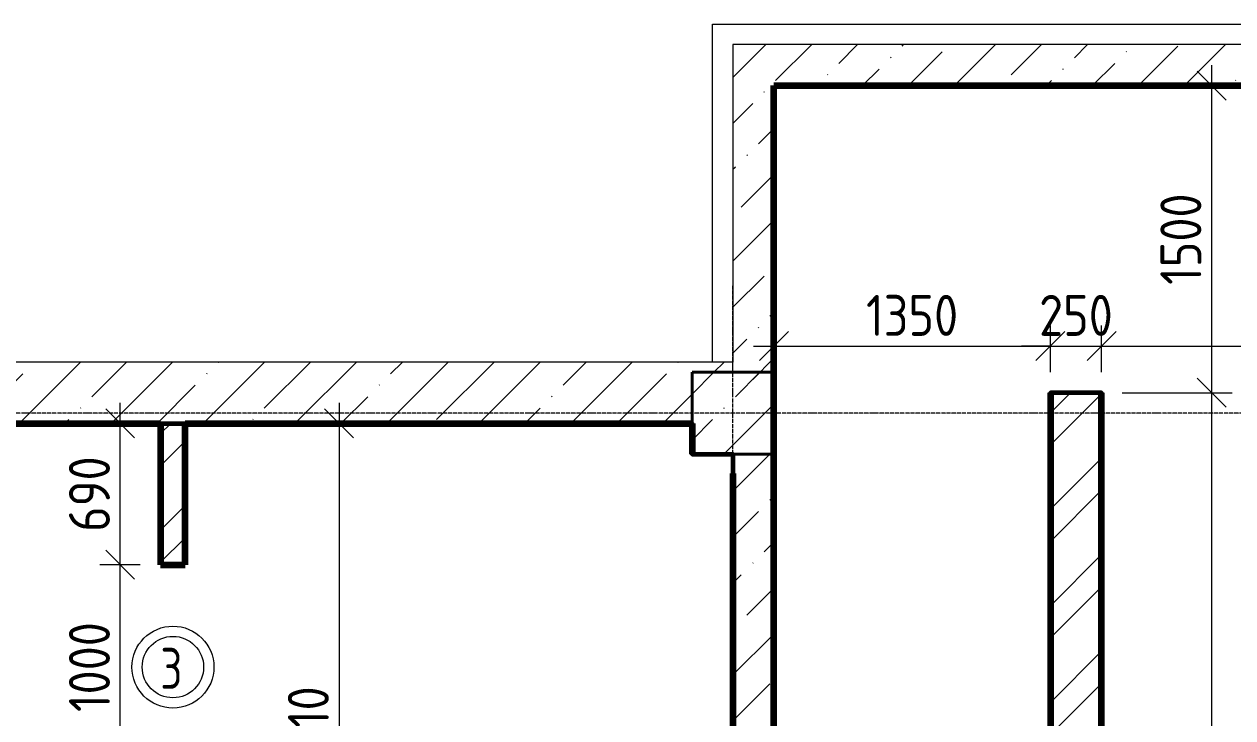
# Model space of a CAD drawing. Header units: millimetres. Extents: x -56773 to 221258, y -262288 to 26541.
# Drawn here: x 5338 to 11241, y 7917 to 11305 of the extents above; entities that cross this region are included whole.
import ezdxf

# ---------------------------------------------------------------- set-up
doc = ezdxf.new("R2010")
doc.units = ezdxf.units.MM
doc.linetypes.add('ADSK_Линия сетки', pattern=[25, 20, -2.5, 0, -2.5])
for name, color, linetype, lineweight in [('3.1 Штукатурка для инвесторов', 5, 'Continuous', 60), ('3.2) Штук 4 вып Сентябрь', 162, 'Continuous', 120), ('4.3)Шпакл баз сент инв подв и 1 эт', 6, 'Continuous', 60), ('Марки дверей', 7, 'Continuous', 20), ('Несущие колонны', 7, 'Continuous', 18), ('Оси', 7, 'Continuous', 9), ('Перекрытие', 7, 'Continuous', 18), ('Размеры', 7, 'Continuous', 9), ('Стены внутренние', 7, 'Continuous', 18), ('Стены наружные', 7, 'Continuous', 18), ('Стены штриховка', 7, 'Continuous', 9)]:
    doc.layers.add(name, color=color, linetype=linetype, lineweight=lineweight)
doc.styles.add('GOST Common_3', font='', dxfattribs={"width": 0.9, "height": 200})
doc.styles.add('GOST Common_B', font='', dxfattribs={"width": 0.8, "height": 200})
doc.styles.get('GOST Common_3').set_extended_font_data('GOST Common')
doc.styles.get('GOST Common_B').set_extended_font_data('GOST Common', bold=True)
doc.dimstyles.new('ADSK_Основной_2_0', dxfattribs={"dimscale": 304.8, "dimtxt": 201.142999, "dimasz": 0.463911, "dimexe": 0.328084, "dimexo": 0.328084, "dimgap": 0.164042, "dimtad": 1, "dimdec": 3, "dimrnd": 0.001, "dimdsep": 46, "dimtxsty": 'GOST Common_3', "dimblk1": 'OBLIQUE', "dimblk2": 'OBLIQUE', "dimsah": 1, "dimcen": 0.09, "dimdle": 0.328084, "dimazin": 2, "dimtfac": 1, "dimtdec": 4, "dimtix": 1, "dimtmove": 0, "dimatfit": 3, "dimfxl": 1, "dimtvp": 1, "dimtolj": 1, "dimtzin": 0, "dimlwd": 20, "dimlwe": 20, "dimarcsym": 2})
doc.dimstyles.new('ADSK_Основной_2_0_2', dxfattribs={"dimscale": 304.8, "dimtxt": 201.142999, "dimasz": 0.463911, "dimexe": 0.328084, "dimexo": 0.328084, "dimgap": 0.164042, "dimtad": 1, "dimdec": 3, "dimrnd": 0.001, "dimdsep": 46, "dimtxsty": 'GOST Common_3', "dimblk1": 'OBLIQUE', "dimblk2": 'OBLIQUE', "dimsah": 1, "dimcen": 0.09, "dimdle": 0.328084, "dimazin": 2, "dimtfac": 1, "dimtdec": 4, "dimtix": 1, "dimtmove": 0, "dimatfit": 3, "dimfxl": 1, "dimtvp": 1, "dimtolj": 1, "dimtzin": 0, "dimlwd": 20, "dimlwe": 20, "dimarcsym": 2})
pattern_1 = [(45, (0, 0), (84.1903, 308.6967), [396.875, -79.375, 3.353, -76.022])]
pattern_2 = [(45, (0, 0), (-224.5064, 224.5064), []), (45, (224.5, 0), (-224.5064, 224.5064), [396.875, -79.375, 3.353, -76.022])]
pattern_3 = [(45, (0, 0), (-235.732, 235.732), []), (45, (157.15, 0), (-235.732, 235.732), [])]

# ---------------------------------------------------------------- blocks, each defined once
blk = doc.blocks.new('ADSK_КолоннаЖБ_Прямоугольная - 400x400 мм-1809659-Кладочный план подвала')
at = {"layer": 'Несущие колонны', "lineweight": 40}
for p, q in [((-200, 200), (200, 200)), ((-200, -200), (-200, 200)), ((200, 200), (200, -200)), ((200, -200), (-200, -200))]:
    blk.add_line(p, q, dxfattribs=at)
blk = doc.blocks.new('_Oblique')
at = {"color": 0, "linetype": 'ByBlock', "lineweight": -2}
blk.add_line((-0.5, -0.5), (0.5, 0.5), dxfattribs=at)
blk = doc.blocks.new('DIMBLOCK40-Кладочный план подвала')
at = {"layer": 'Defpoints', "color": 0, "lineweight": 25, "transparency": 16777216}
for p in [(5807.3, 8665), (6005, 8665), (6005, 7665)]:
    blk.add_point(p, dxfattribs=at)
at = {"layer": 'Размеры', "color": 0, "lineweight": 20, "transparency": 16777216}
for p, q in [((5807.3, 7565), (5807.3, 8765)), ((5905, 8665), (5707.3, 8665)), ((5905, 7665), (5707.3, 7665))]:
    blk.add_line(p, q, dxfattribs=at)
at = {"layer": 'Размеры', "color": 0, "lineweight": 20, "transparency": 16777216, "xscale": 141.4, "yscale": 141.4, "zscale": 141.4}
for p, rotation in [((5807.3, 8665), 90), ((5807.3, 7665), 270)]:
    blk.add_blockref('_Oblique', p, dxfattribs=dict(at, rotation=rotation))
at = {"layer": 'Размеры', "color": 0, "lineweight": 9, "transparency": 16777216, "insert": (5657.3, 8165), "char_height": 200, "width": 560.473, "attachment_point": 5, "rotation": 90, "style": 'GOST Common_3'}
blk.add_mtext('\\A1;1000', dxfattribs=at)
blk = doc.blocks.new('DIMBLOCK41-Кладочный план подвала')
at = {"layer": 'Defpoints', "color": 0, "lineweight": 25, "transparency": 16777216}
for p in [(5707.3, 9355), (5807.3, 9355), (6005, 8665)]:
    blk.add_point(p, dxfattribs=at)
at = {"layer": 'Размеры', "color": 0, "lineweight": 20, "transparency": 16777216}
for p, q in [((5807.3, 8565), (5807.3, 9455)), ((5807.3, 9355), (5907.3, 9355)), ((5905, 8665), (5707.3, 8665))]:
    blk.add_line(p, q, dxfattribs=at)
at = {"layer": 'Размеры', "color": 0, "lineweight": 20, "transparency": 16777216, "xscale": 141.4, "yscale": 141.4, "zscale": 141.4}
for p, rotation in [((5807.3, 9355), 90), ((5807.3, 8665), 270)]:
    blk.add_blockref('_Oblique', p, dxfattribs=dict(at, rotation=rotation))
at = {"layer": 'Размеры', "color": 0, "lineweight": 9, "transparency": 16777216, "insert": (5657.3, 9010), "char_height": 200, "width": 454.106, "attachment_point": 5, "rotation": 90, "style": 'GOST Common_3'}
blk.add_mtext('\\A1;690', dxfattribs=at)
blk = doc.blocks.new('М_двери1 - Марка экземпляра 2-3719212-Кладочный план подвала')
at = {"layer": 'Марки дверей'}
for radius in [2, 1.5]:
    blk.add_circle((0, 0), radius, dxfattribs=at)
blk = doc.blocks.new('DIMBLOCK312-Кладочный план подвала')
at = {"layer": 'Defpoints', "color": 0, "lineweight": 25, "transparency": 16777216}
for p in [(6976.3, 9355), (6876.3, 6345), (6976.3, 6345)]:
    blk.add_point(p, dxfattribs=at)
at = {"layer": 'Размеры', "color": 0, "lineweight": 20, "transparency": 16777216}
for p, q in [((6876.3, 9455), (6876.3, 6245)), ((6876.3, 9355), (6776.3, 9355)), ((6876.3, 6345), (6776.3, 6345))]:
    blk.add_line(p, q, dxfattribs=at)
at = {"layer": 'Размеры', "color": 0, "lineweight": 20, "transparency": 16777216, "xscale": 141.4, "yscale": 141.4, "zscale": 141.4}
for p, rotation in [((6876.3, 9355), 90), ((6876.3, 6345), 270)]:
    blk.add_blockref('_Oblique', p, dxfattribs=dict(at, rotation=rotation))
at = {"layer": 'Размеры', "color": 0, "lineweight": 9, "transparency": 16777216, "insert": (6726.3, 7850), "char_height": 200, "width": 560.473, "attachment_point": 5, "rotation": 90, "style": 'GOST Common_3'}
blk.add_mtext('\\A1;3010', dxfattribs=at)
blk = doc.blocks.new('DIMBLOCK336-Кладочный план подвала')
at = {"layer": 'Defpoints', "color": 0, "lineweight": 25, "transparency": 16777216}
for p in [(11237.4, 11005), (10600, 9505), (11137.4, 9505)]:
    blk.add_point(p, dxfattribs=at)
at = {"layer": 'Размеры', "color": 0, "lineweight": 20, "transparency": 16777216}
for p, q in [((11137.4, 11105), (11137.4, 9405)), ((11137.4, 11005), (11037.4, 11005)), ((10700, 9505), (11237.4, 9505))]:
    blk.add_line(p, q, dxfattribs=at)
at = {"layer": 'Размеры', "color": 0, "lineweight": 20, "transparency": 16777216, "xscale": 141.4, "yscale": 141.4, "zscale": 141.4}
for p, rotation in [((11137.4, 11005), 90), ((11137.4, 9505), 270)]:
    blk.add_blockref('_Oblique', p, dxfattribs=dict(at, rotation=rotation))
at = {"layer": 'Размеры', "color": 0, "lineweight": 9, "transparency": 16777216, "insert": (10987.4, 10255), "char_height": 200, "width": 560.473, "attachment_point": 5, "rotation": 90, "style": 'GOST Common_3'}
blk.add_mtext('\\A1;1500', dxfattribs=at)
blk = doc.blocks.new('DIMBLOCK337-Кладочный план подвала')
at = {"layer": 'Defpoints', "color": 0, "lineweight": 25, "transparency": 16777216}
for p in [(10600, 9505), (10600, 4405), (11137.4, 4405)]:
    blk.add_point(p, dxfattribs=at)
at = {"layer": 'Размеры', "color": 0, "lineweight": 20, "transparency": 16777216}
for p, q in [((11137.4, 9605), (11137.4, 4305)), ((10700, 9505), (11237.4, 9505)), ((10700, 4405), (11237.4, 4405))]:
    blk.add_line(p, q, dxfattribs=at)
at = {"layer": 'Размеры', "color": 0, "lineweight": 20, "transparency": 16777216, "xscale": 141.4, "yscale": 141.4, "zscale": 141.4}
for p, rotation in [((11137.4, 9505), 90), ((11137.4, 4405), 270)]:
    blk.add_blockref('_Oblique', p, dxfattribs=dict(at, rotation=rotation))
at = {"layer": 'Размеры', "color": 0, "lineweight": 9, "transparency": 16777216, "insert": (10987.4, 6955), "char_height": 200, "width": 560.473, "attachment_point": 5, "rotation": 90, "style": 'GOST Common_3'}
blk.add_mtext('\\A1;5100', dxfattribs=at)
blk = doc.blocks.new('DIMBLOCK339-Кладочный план подвала')
at = {"layer": 'Defpoints', "color": 0, "lineweight": 25, "transparency": 16777216}
for p in [(9000, 9832.6), (10350, 9732.6), (10350, 9505)]:
    blk.add_point(p, dxfattribs=at)
at = {"layer": 'Размеры', "color": 0, "lineweight": 20, "transparency": 16777216}
for p, q in [((10350, 9605), (10350, 9832.6)), ((8900, 9732.6), (10450, 9732.6)), ((9000, 9732.6), (9000, 9632.6))]:
    blk.add_line(p, q, dxfattribs=at)
at = {"layer": 'Размеры', "color": 0, "lineweight": 20, "transparency": 16777216, "xscale": 141.4, "yscale": 141.4, "zscale": 141.4, "rotation": 180}
blk.add_blockref('_Oblique', (9000, 9732.6), dxfattribs=at)
at = {"layer": 'Размеры', "color": 0, "lineweight": 20, "transparency": 16777216, "xscale": 141.4, "yscale": 141.4, "zscale": 141.4}
blk.add_blockref('_Oblique', (10350, 9732.6), dxfattribs=at)
at = {"layer": 'Размеры', "color": 0, "lineweight": 9, "transparency": 16777216, "insert": (9675, 9882.6), "char_height": 200, "width": 560.473, "attachment_point": 5, "style": 'GOST Common_3'}
blk.add_mtext('\\A1;1350', dxfattribs=at)
blk = doc.blocks.new('DIMBLOCK340-Кладочный план подвала')
at = {"layer": 'Defpoints', "color": 0, "lineweight": 25, "transparency": 16777216}
for p in [(10600, 9732.6), (10350, 9505), (10600, 9505)]:
    blk.add_point(p, dxfattribs=at)
at = {"layer": 'Размеры', "color": 0, "lineweight": 20, "transparency": 16777216}
for p, q in [((10350, 9605), (10350, 9832.6)), ((10600, 9605), (10600, 9832.6)), ((10350, 9732.6), (10208.6, 9732.6)), ((10350, 9732.6), (10600, 9732.6)), ((10600, 9732.6), (10741.4, 9732.6))]:
    blk.add_line(p, q, dxfattribs=at)
at = {"layer": 'Размеры', "color": 0, "lineweight": 20, "transparency": 16777216, "xscale": 141.4, "yscale": 141.4, "zscale": 141.4}
blk.add_blockref('_Oblique', (10350, 9732.6), dxfattribs=at)
at = {"layer": 'Размеры', "color": 0, "lineweight": 20, "transparency": 16777216, "xscale": 141.4, "yscale": 141.4, "zscale": 141.4, "rotation": 180}
blk.add_blockref('_Oblique', (10600, 9732.6), dxfattribs=at)
at = {"layer": 'Размеры', "color": 0, "lineweight": 9, "transparency": 16777216, "insert": (10475, 9882.6), "char_height": 200, "width": 454.106, "attachment_point": 5, "style": 'GOST Common_3'}
blk.add_mtext('\\A1;250', dxfattribs=at)
blk = doc.blocks.new('DIMBLOCK341-Кладочный план подвала')
at = {"layer": 'Defpoints', "color": 0, "lineweight": 25, "transparency": 16777216}
for p in [(12400, 9832.6), (12400, 9732.6), (10600, 9505)]:
    blk.add_point(p, dxfattribs=at)
at = {"layer": 'Размеры', "color": 0, "lineweight": 20, "transparency": 16777216}
for p, q in [((10600, 9605), (10600, 9832.6)), ((10500, 9732.6), (12500, 9732.6)), ((12400, 9732.6), (12400, 9632.6))]:
    blk.add_line(p, q, dxfattribs=at)
at = {"layer": 'Размеры', "color": 0, "lineweight": 20, "transparency": 16777216, "xscale": 141.4, "yscale": 141.4, "zscale": 141.4, "rotation": 180}
blk.add_blockref('_Oblique', (10600, 9732.6), dxfattribs=at)
at = {"layer": 'Размеры', "color": 0, "lineweight": 20, "transparency": 16777216, "xscale": 141.4, "yscale": 141.4, "zscale": 141.4}
blk.add_blockref('_Oblique', (12400, 9732.6), dxfattribs=at)
at = {"layer": 'Размеры', "color": 0, "lineweight": 9, "transparency": 16777216, "insert": (11500, 9882.6), "char_height": 200, "width": 560.473, "attachment_point": 5, "style": 'GOST Common_3'}
blk.add_mtext('\\A1;1800', dxfattribs=at)

msp = doc.modelspace()

# ---------------------------------------------------------------- hatches: boundary and pattern name
at = {"layer": 'Несущие колонны', "lineweight": 9}
h = msp.add_hatch(dxfattribs=at)
h.set_pattern_fill('FP_3', color=256, style=0, pattern_type=2)
h.set_pattern_definition(pattern_2)
h.paths.add_polyline_path([(9000, 9204.969), (9000, 9604.969), (8600, 9604.969), (8600, 9204.969)])
at = {"layer": 'Стены внутренние', "lineweight": 9}
h = msp.add_hatch(dxfattribs=at)
h.set_pattern_fill('FP_3', color=256, style=0, pattern_type=2)
h.set_pattern_definition(pattern_2)
h.paths.add_polyline_path([(8600, 9354.969), (8600, 9604.969), (8800, 9604.969), (8800, 9654.969), (-2950, 9654.969), (-2950, 9354.969), (2600, 9354.969), (2600, 9604.969), (3000, 9604.969), (3000, 9354.969), (6580.7811, 9354.969)])
h = msp.add_hatch(dxfattribs=at)
h.set_pattern_fill('FP_2', color=256, style=0, pattern_type=2)
h.set_pattern_definition(pattern_3)
h.paths.add_polyline_path([(10600, 4404.969), (10600, 9504.969), (10350, 9504.969), (10350, 4404.969)])
h = msp.add_hatch(dxfattribs=at)
h.set_pattern_fill('FP_2', color=256, style=0, pattern_type=2)
h.set_pattern_definition(pattern_3)
h.paths.add_polyline_path([(6125, 2604.969), (6125, 4999.969), (6005, 4999.969), (6005, 2604.969)])
h.paths.add_polyline_path([(6125, 5999.969), (6125, 7664.969), (6005, 7664.969), (6005, 5999.969)])
h.paths.add_polyline_path([(6125, 8664.969), (6125, 9354.969), (6005, 9354.969), (6005, 8664.969)])
at = {"layer": 'Стены наружные', "lineweight": 9}
h = msp.add_hatch(dxfattribs=at)
h.set_pattern_fill('FP_1', color=256, style=0, pattern_type=2)
h.set_pattern_definition(pattern_1)
h.paths.add_polyline_path([(12400, 11004.969), (12600, 11004.969), (12600, 11204.969), (8800, 11204.969), (8800, 11004.969), (9298.7103, 11004.969)])
h = msp.add_hatch(dxfattribs=at)
h.set_pattern_fill('FP_1', color=256, style=0, pattern_type=2)
h.set_pattern_definition(pattern_1)
h.paths.add_polyline_path([(8800, 2604.969), (9000, 2604.969), (9000, 3154.969), (8800, 3154.969), (8800, 2724.969)])
h.paths.add_polyline_path([(8951.9774, 3654.969), (9000, 3654.969), (9000, 11004.969), (8800, 11004.969), (8800, 3654.969), (8950.2924, 3654.969)])

# ---------------------------------------------------------------- linework, layer by layer
at = {"layer": '3.1 Штукатурка для инвесторов'}
for points in [[(9000, 11004.969), (12400, 11004.969), (12400, 2804.969), (9000, 2804.969)], [(10350, 4404.969), (10600, 4404.969), (10600, 9504.969), (10350, 9504.969)]]:
    msp.add_lwpolyline(points, close=True, dxfattribs=at)
for points in [[(4205, 9354.969), (8600, 9354.969), (8600, 9204.969), (8800, 9204.969), (8800, 6344.969), (6125, 6344.969), (6125, 7664.969)], [(6005, 9354.969), (6005, 8664.969)], [(6125, 8664.969), (6125, 9354.969)]]:
    msp.add_lwpolyline(points, dxfattribs=at)
at = {"layer": '3.2) Штук 4 вып Сентябрь'}
for p, q in [((9000, 11004.969), (12400, 11004.969)), ((9000, 3654.969), (9000, 11004.969)), ((10350, 9504.969), (10350, 6219.7266)), ((10600, 4404.969), (10600, 9504.969)), ((4205, 9354.969), (6005, 9354.969)), ((6005, 9354.969), (6005, 8664.969)), ((6125, 9354.969), (8600, 9354.969)), ((6125, 8664.969), (6125, 9354.969)), ((8600, 9354.969), (8600, 9204.969)), ((8800, 9110.1956), (8800, 6344.969)), ((6005, 8664.969), (6125, 8664.969))]:
    msp.add_line(p, q, dxfattribs=at)
at = {"layer": '4.3)Шпакл баз сент инв подв и 1 эт'}
for p, q in [((4205, 9354.969), (6005, 9354.969)), ((6005, 9354.969), (6005, 8664.969))]:
    msp.add_line(p, q, dxfattribs=at)
at = {"layer": 'Несущие колонны', "lineweight": 9}
for p, q in [((9000, 9604.969), (8800, 9604.969)), ((9000, 9204.969), (9000, 9604.969)), ((8600, 9204.969), (9000, 9204.969))]:
    msp.add_line(p, q, dxfattribs=at)
at = {"layer": 'Оси', "linetype": 'ADSK_Линия сетки', "lineweight": 5}
for p, q in [((8800, -10973.8823), (8800, 10027.4451)), ((62221.372, 9404.969), (-25240.0967, 9404.969))]:
    msp.add_line(p, q, dxfattribs=at)
at = {"layer": 'Перекрытие'}
for p, q in [((8700, 11304.969), (12700, 11304.969)), ((8700, 9654.969), (8700, 11304.969))]:
    msp.add_line(p, q, dxfattribs=at)
at = {"layer": 'Стены внутренние', "lineweight": 5}
for p, q in [((8800, 9654.969), (-2950, 9654.969)), ((10600, 9504.969), (10350, 9504.969))]:
    msp.add_line(p, q, dxfattribs=at)
at = {"layer": 'Стены наружные', "lineweight": 9}
for p, q in [((12600, 11204.969), (8800, 11204.969)), ((8800, 11204.969), (8800, 9654.969))]:
    msp.add_line(p, q, dxfattribs=at)
at = {"layer": 'Стены штриховка', "lineweight": 9}
for p, q in [((8800, 9604.969), (8800, 9654.969)), ((6125, 9354.969), (6005, 9354.969))]:
    msp.add_line(p, q, dxfattribs=at)

# ---------------------------------------------------------------- block references
at = {"layer": '3.2) Штук 4 вып Сентябрь', "rotation": 89.9999999999999}
msp.add_blockref('ADSK_КолоннаЖБ_Прямоугольная - 400x400 мм-1809659-Кладочный план подвала', (8800, 9404.969), dxfattribs=at)
at = {"layer": 'Марки дверей', "xscale": 99.99999999999993, "yscale": 99.99999999999993, "zscale": 99.99999999999993}
msp.add_blockref('М_двери1 - Марка экземпляра 2-3719212-Кладочный план подвала', (6065, 8164.969), dxfattribs=at)

# ---------------------------------------------------------------- texts
at = {"layer": 'Марки дверей', "lineweight": 5, "insert": (6003.7426, 8258.6279), "char_height": 200, "width": 141.097, "attachment_point": 1, "style": 'GOST Common_B'}
msp.add_mtext('\\fGOST Common|b1|i0|c204|p34|;\\W.8;3', dxfattribs=at)

# ---------------------------------------------------------------- dimensions: what is measured, and where the dimension line sits
at = {"layer": 'Размеры', "lineweight": 9}
for base, p1, p2, dimstyle, override, picture, middle in [((11137.4449, 9504.969), (11237.4298, 11004.969), (10600, 9504.969), 'ADSK_Основной_2_0_2', {"dimpost": '<>', "dimfxl": 1629.82106}, 'DIMBLOCK336-Кладочный план подвала', (10987.4449, 10254.969)), ((11137.4449, 4404.969), (10600, 9504.969), (10600, 4404.969), 'ADSK_Основной_2_0_2', {"dimpost": '<>', "dimfxl": 5100}, 'DIMBLOCK337-Кладочный план подвала', (10987.4449, 6954.969)), ((5807.2651, 9354.969), (6005, 8664.969), (5707.2802, 9354.969), 'ADSK_Основной_2_0', {"dimpost": '<>', "dimfxl": 751.489909}, 'DIMBLOCK41-Кладочный план подвала', (5657.2651, 9009.969)), ((6876.2772, 6344.969), (6976.2621, 9354.969), (6976.2621, 6344.969), 'ADSK_Основной_2_0', {"dimpost": '<>', "dimfxl": 3010}, 'DIMBLOCK312-Кладочный план подвала', (6726.2772, 7849.969)), ((5807.2651, 8664.969), (6005, 7664.969), (6005, 8664.969), 'ADSK_Основной_2_0', {"dimpost": '<>', "dimfxl": 1000}, 'DIMBLOCK40-Кладочный план подвала', (5657.2651, 8164.969))]:
    dim = msp.add_linear_dim(base=base, p1=p1, p2=p2, angle=90, dimstyle=dimstyle, override=override, dxfattribs=at)
    dim.commit()
    dim.dimension.update_dxf_attribs({"geometry": picture, "text_midpoint": middle})
for base, p1, p2, override, picture, middle in [((10350, 9732.6189), (9000, 9832.6038), (10350, 9504.969), {"dimpost": '<>', "dimfxl": 1389.188462}, 'DIMBLOCK339-Кладочный план подвала', (9675, 9882.6189)), ((10600, 9732.6189), (10350, 9504.969), (10600, 9504.969), {"dimpost": '<>', "dimfxl": 250}, 'DIMBLOCK340-Кладочный план подвала', (10475, 9882.6189)), ((12400, 9732.6189), (10600, 9504.969), (12400, 9832.6038), {"dimpost": '<>', "dimfxl": 1829.574974}, 'DIMBLOCK341-Кладочный план подвала', (11500, 9882.6189))]:
    dim = msp.add_linear_dim(base=base, p1=p1, p2=p2, dimstyle='ADSK_Основной_2_0_2', override=override, dxfattribs=at)
    dim.commit()
    dim.dimension.update_dxf_attribs({"geometry": picture, "text_midpoint": middle})

doc.saveas('drawing.dxf')
